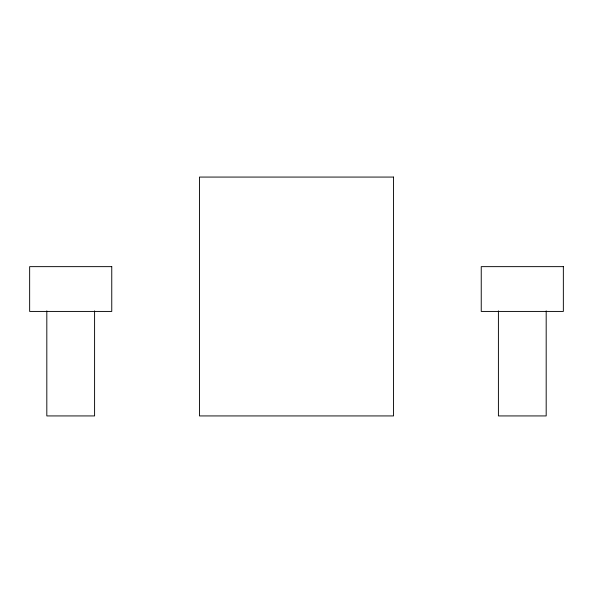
<?xml version="1.0" encoding="UTF-8"?>
<svg xmlns="http://www.w3.org/2000/svg" width="593" height="593" viewBox="0 0 593 593"><rect width="100%" height="100%" fill="white"/><g stroke="black" fill="none" stroke-linecap="round" stroke-linejoin="round"><path stroke-width="0.89" d="M546.183 310.873L546.183 415.93L498.409 415.93L498.409 310.873M94.591 310.873L94.591 415.93L46.817 415.93L46.817 310.873M393.537 177.07L199.463 177.07L199.463 415.93L393.537 415.93L393.537 177.07M111.758 266.642L29.65 266.642L29.65 311.429L111.758 311.429L111.758 266.642M563.35 266.642L481.242 266.642L481.242 311.429L563.35 311.429L563.35 266.642"/></g></svg>
